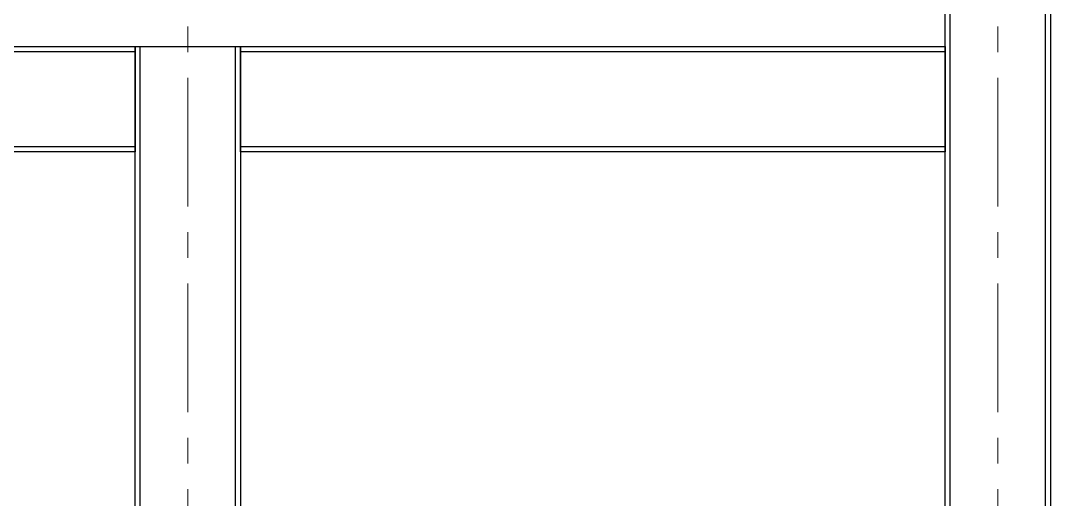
# Model space of a CAD drawing. Header units: millimetres. Extents: x 3220 to 226993, y 817 to 176024.
# Drawn here: x 88004 to 91818, y 43464 to 45237 of the extents above; entities that cross this region are included whole.
import ezdxf

# ---------------------------------------------------------------- set-up
doc = ezdxf.new("R2010")
doc.units = ezdxf.units.MM
doc.linetypes.add('AXES', pattern=[50.8, 31.75, -6.35, 6.35, -6.35])
doc.layers.add('Axe', color=1, linetype='AXES', lineweight=9)

# ---------------------------------------------------------------- blocks, each defined once
blk = doc.blocks.new('section 9-7')
for points in [[(15195, 31980), (15195, 21020), (14805, 21020), (14805, 31980)], [(14824, 21020), (14824, 31980), (15176, 31980), (15176, 21020)], [(11805, 25610), (9195, 25610), (9195, 26000), (11805, 26000)], [(9195, 25981), (11805, 25981), (11805, 25629), (9195, 25629)], [(12195, 26000), (12195, 21020), (11805, 21020), (11805, 26000)], [(11824, 21020), (11824, 26000), (12176, 26000), (12176, 21020)], [(14805, 25610), (12195, 25610), (12195, 26000), (14805, 26000)], [(12195, 25981), (14805, 25981), (14805, 25629), (12195, 25629)]]:
    blk.add_lwpolyline(points, close=True)
at = {"layer": 'Axe', "ltscale": 15}
for p, q in [((12000, -500), (12000, 32505.5)), ((15000, -500), (15000, 32000)), ((15000, -500), (15000, 32000))]:
    blk.add_line(p, q, dxfattribs=at)

msp = doc.modelspace()

# ---------------------------------------------------------------- block references
msp.add_blockref('section 9-7', (76623, 19141))

doc.saveas('drawing.dxf')
